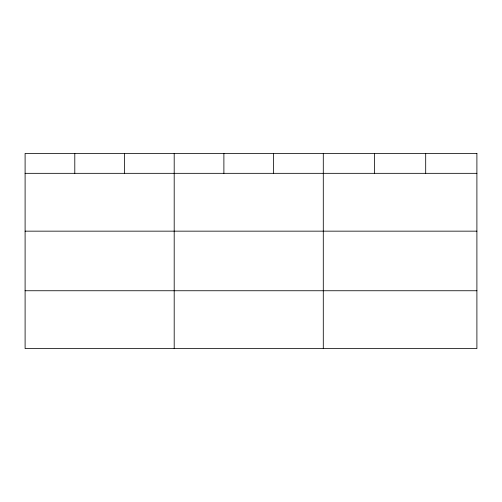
<?xml version="1.0" encoding="UTF-8"?>
<svg xmlns="http://www.w3.org/2000/svg" width="502" height="502" viewBox="0 0 502 502"><rect width="100%" height="100%" fill="white"/><g stroke="black" fill="none" stroke-linecap="round" stroke-linejoin="round"><path stroke-width="0.75" d="M25.1 173.328L476.9 173.328M25.1 231.158L476.9 231.158M25.1 290.746L476.9 290.746M425.696 153.417L425.696 173.328M374.492 153.417L374.492 173.328M323.288 153.417L323.288 348.583M273.59 153.417L273.59 173.328M223.892 153.417L223.892 173.328M174.194 153.417L174.194 348.583M124.496 153.417L124.496 173.328M74.798 153.417L74.798 173.328M476.9 153.417L25.1 153.417L25.1 348.583L476.9 348.583L476.9 153.417"/></g></svg>
